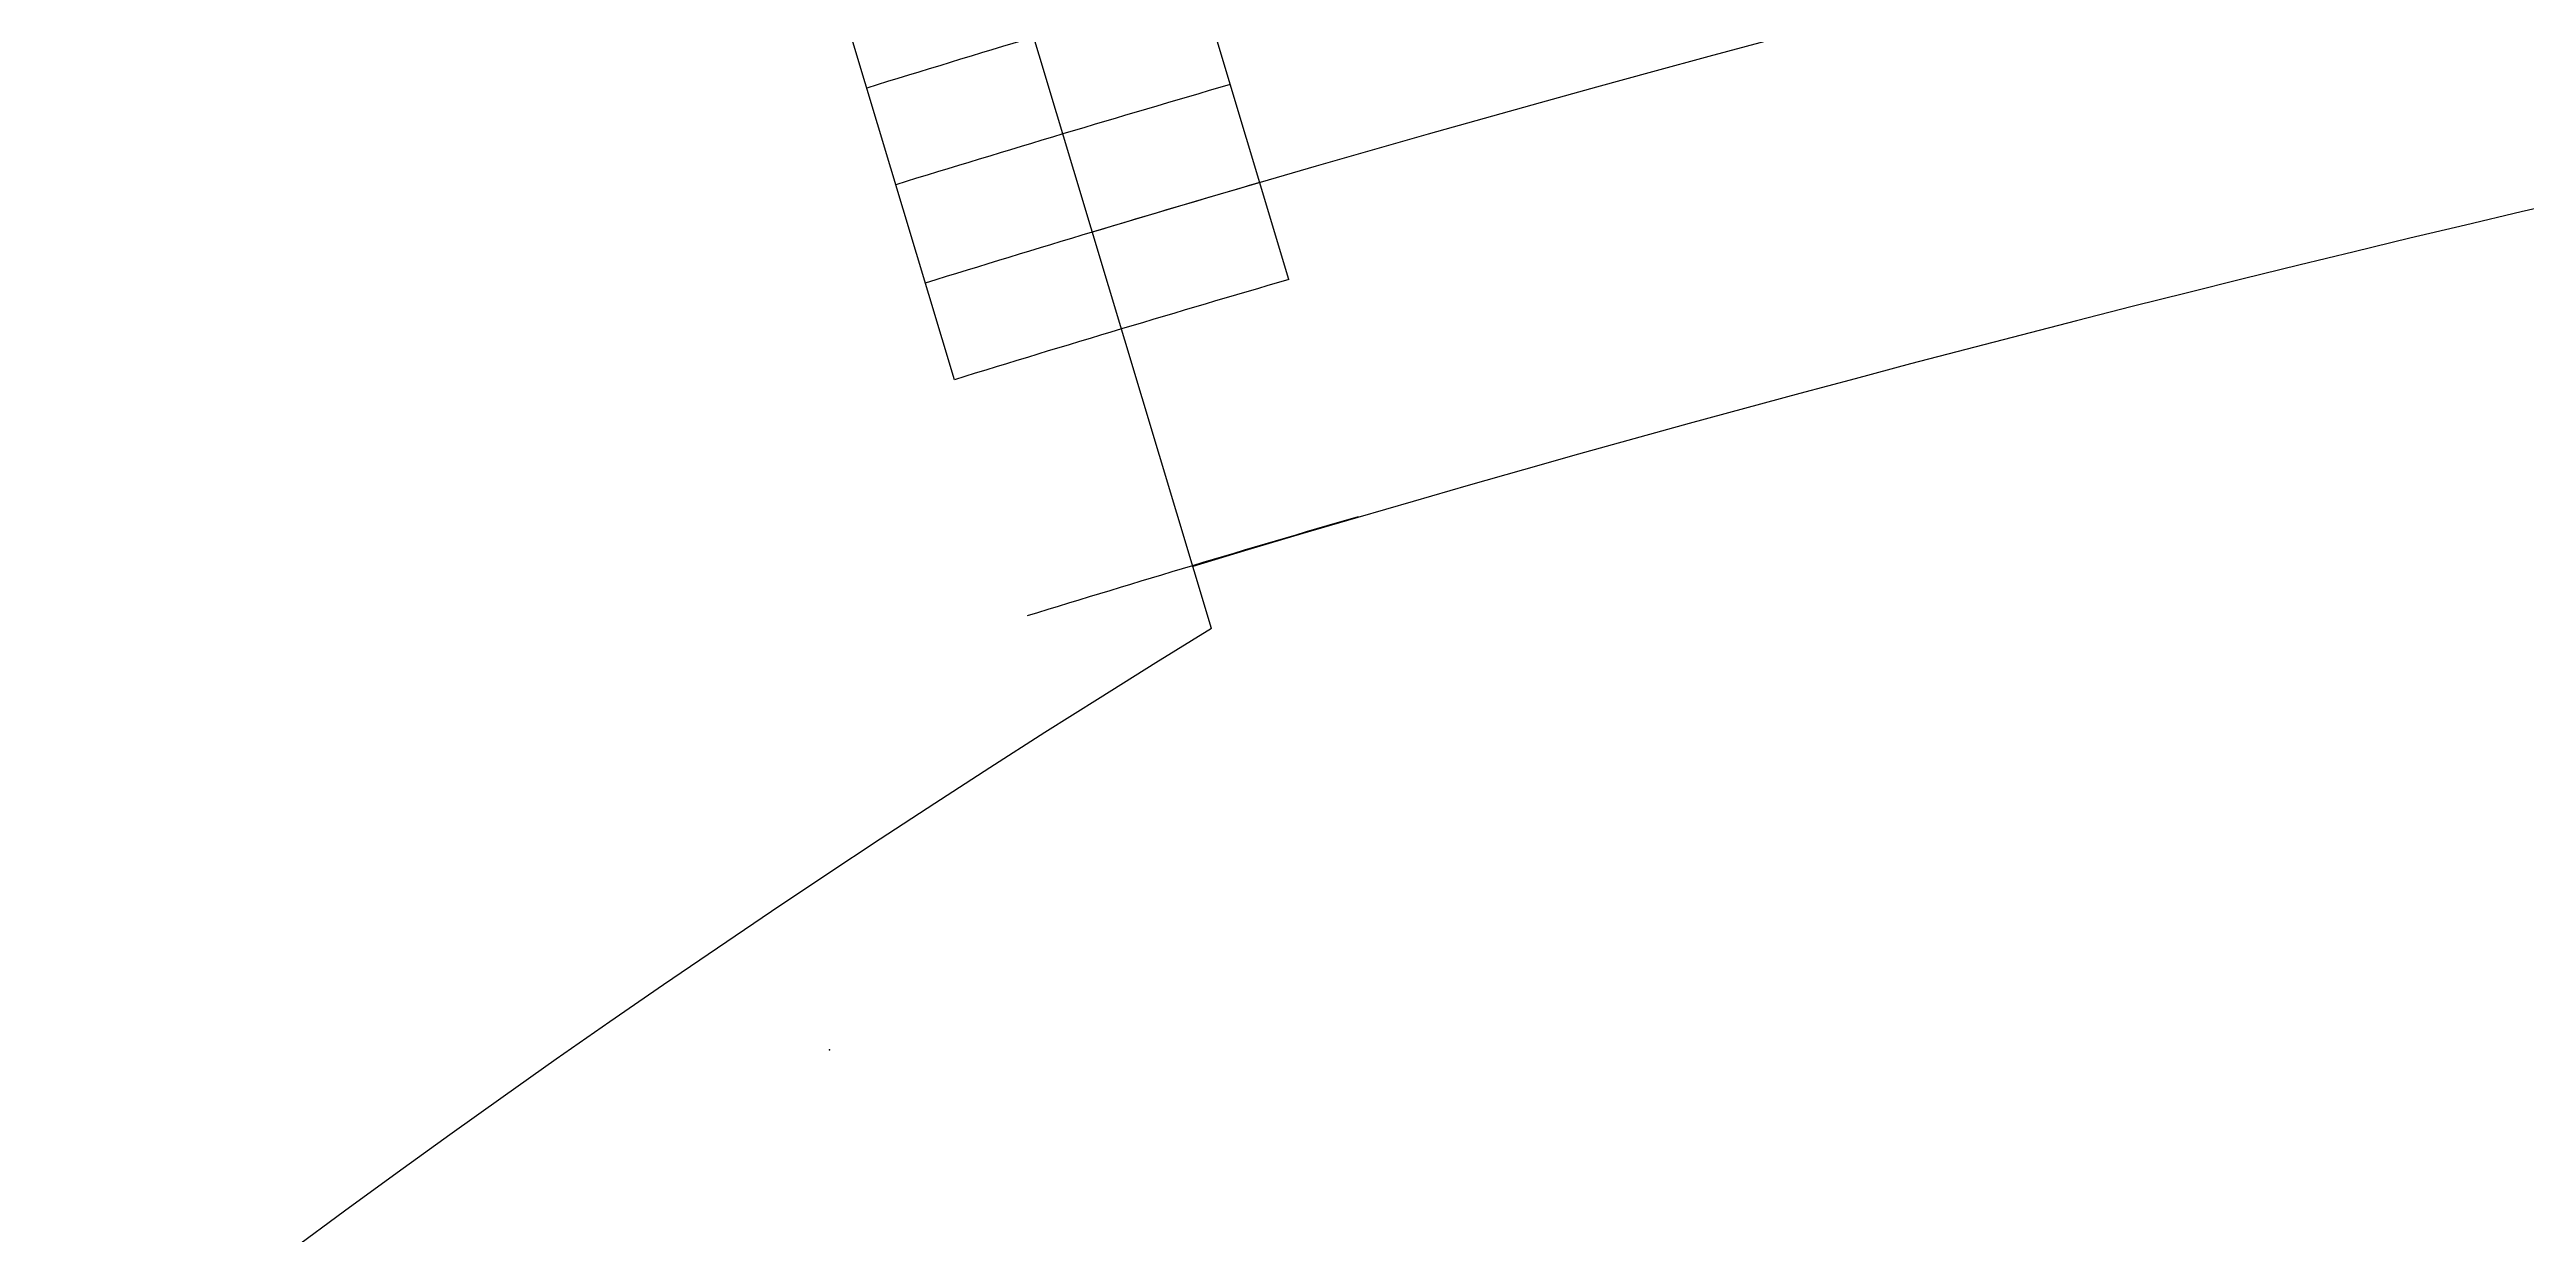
# Model space of a CAD drawing. Extents: x 60675 to 406257, y -6788 to 756297.
# Drawn here: x 392915.1 to 393000.3, y 755138 to 755178.7 of the extents above; entities that cross this region are included whole.
import ezdxf

# ---------------------------------------------------------------- set-up
doc = ezdxf.new("R2010")
doc.units = 0
doc.layers.add('CENTERLINE', color=7, linetype='CONTINUOUS')
doc.layers.add('POINTS', color=7, linetype='CONTINUOUS')
doc.layers.add('elevation', color=33, linetype='CONTINUOUS', lineweight=25)
doc.layers.add('Wind&door', color=141, linetype='CONTINUOUS', lineweight=30)

msp = doc.modelspace()

# ---------------------------------------------------------------- linework, layer by layer
at = {"layer": 'CENTERLINE', "color": 1}
msp.add_lwpolyline([(392955.06317, 755158.791), (392800.8956, 755671.7552)], dxfattribs=at)
at = {"layer": 'elevation', "ltscale": 0.05}
for points in [[(392957.72149, 755170.79197), (392806.64169, 755673.48214)], [(392946.2267, 755167.34667), (392795.14949, 755670.02825)]]:
    msp.add_lwpolyline(points, dxfattribs=at)
for centre, radius, start, end in [((393173.17327, 754433.06983, 13169.80587), 779.01877, 106.28646368, 107.16905622), ((393173.62024, 754429.57628, 13169.80587), 779.01877, 106.24398977, 107.12658256), ((393173.17327, 754433.06983, 13169.80587), 772.01877, 106.28246231, 107.1730576), ((393173.62024, 754429.57628, 13169.80587), 772.01877, 106.23960326, 107.13019879), ((393173.62024, 754429.57628, 13169.80587), 763.51877, 106.23960326, 107.13019879), ((393186.27946, 754782.82435, 13169.80587), 441.375, 121.5911621, 158.6785226)]:
    msp.add_arc(centre, radius, start, end, dxfattribs=at)
at = {"layer": 'POINTS', "linetype": 'Continuous'}
msp.add_point((392941.93515, 755144.30525, 13004.13), dxfattribs=at)
at = {"layer": 'Wind&door', "color": 1, "lineweight": -3}
for radius in [793.01877, 786.01877, 779.01877, 772.01877, 760.01877]:
    msp.add_arc((393173.17327, 754433.06983, 13169.80587), radius, 68.98021218, 106.7277597, dxfattribs=at)

doc.saveas('drawing.dxf')
